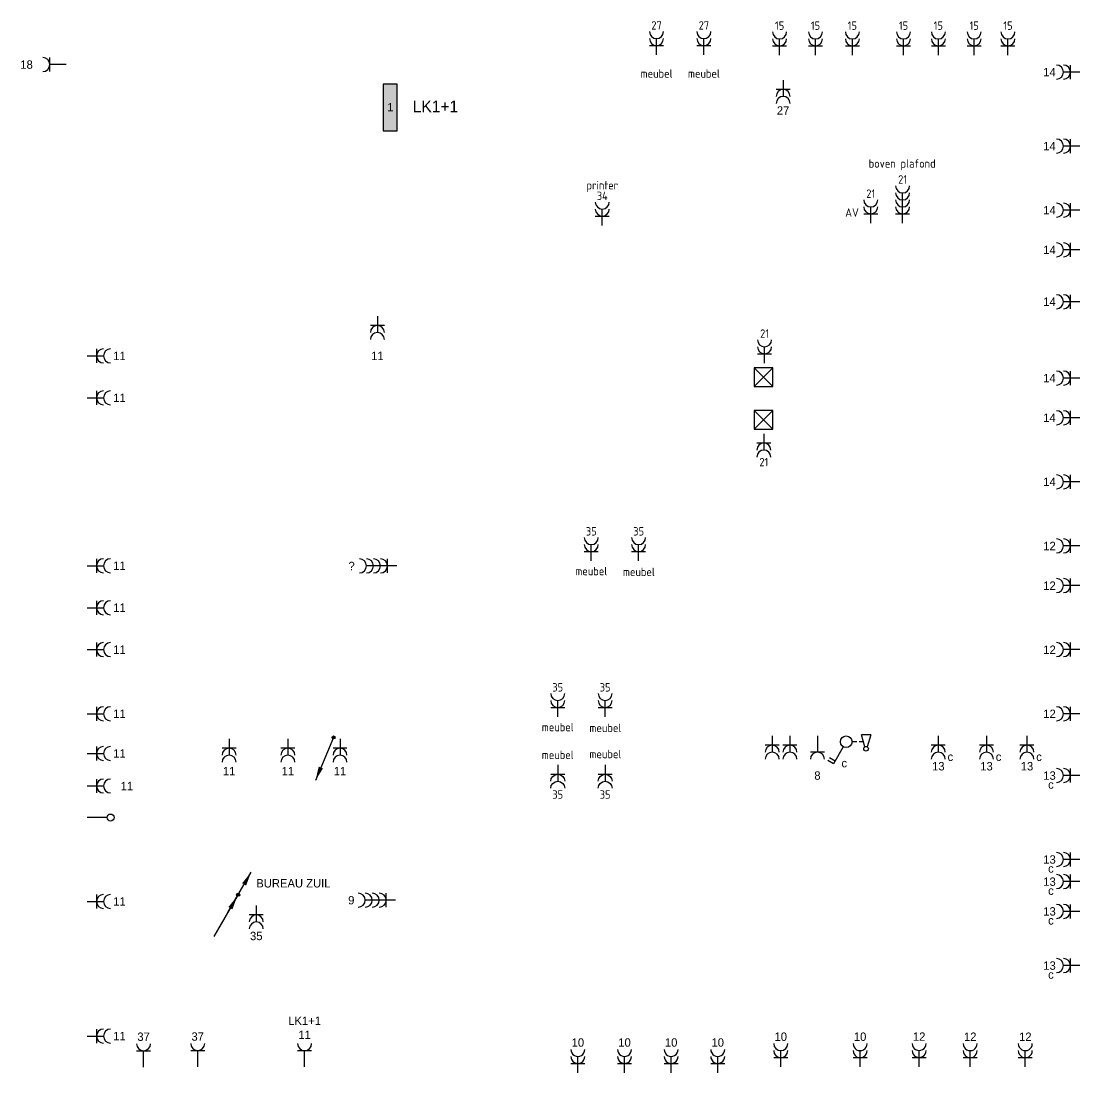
# Model space of a CAD drawing. Header units: millimetres. Extents: x -1608 to 112523, y -8311 to 74446.
# Drawn here: x 89811 to 112523, y 27644 to 50198 of the extents above; entities that cross this region are included whole.
import ezdxf
from ezdxf.enums import TextEntityAlignment as Align

# ---------------------------------------------------------------- set-up
doc = ezdxf.new("R2010")
doc.units = ezdxf.units.MM
doc.header["$LTSCALE"] = 100
for name, color, linetype in [('EL$1----', 3, 'Continuous'), ('EL6132--', 3, 'Continuous'), ('EL6211--', 3, 'Continuous'), ('EL6212--', 3, 'Continuous'), ('EL6222--', 3, 'Continuous'), ('EL6311--', 3, 'Continuous'), ('EM6131--', 1, 'Continuous')]:
    doc.layers.add(name, color=color, linetype=linetype)
doc.styles.add('buro-018', font='BUROFONT.shx', dxfattribs={"height": 180})
doc.styles.add('BURO-025', font='BUROFONT.shx', dxfattribs={"height": 250})
doc.styles.add('STABICAD-012', font='ISOCP.SHX', dxfattribs={"height": 1.2})
doc.styles.add('STABICAD-018', font='ISOCP.SHX', dxfattribs={"height": 1.8})

# ---------------------------------------------------------------- blocks, each defined once
blk = doc.blocks.new('111304A')
at = {"color": 0, "linetype": 'Continuous'}
for p, q in [((-1.5, 3), (1.5, 3)), ((0, 1), (0, 4.5))]:
    blk.add_line(p, q, dxfattribs=at)
for centre in [(0, 6), (0, 4.5)]:
    blk.add_arc(centre, 1.5, 180, 0, dxfattribs=at)
at = {"color": 0, "linetype": 'Continuous', "style": 'buro-018'}
for tag, p in [('PANEL', (0, 11.5)), ('CIRCUIT', (0, 8.5)), ('SUBCIRCUIT', (4.5, 8.5))]:
    blk.add_attdef(tag, text='', height=1.8, dxfattribs=at).set_placement(p, align=Align.MIDDLE)
at = {"color": 0, "linetype": 'Continuous', "style": 'buro-018', "flags": 1}
for tag, p in [('POWERCODE', (13, 8.5)), ('ARTICLECODE', (0, 0))]:
    blk.add_attdef(tag, text='', height=1.8, dxfattribs=at).set_placement(p, align=Align.MIDDLE)
blk = doc.blocks.new('111304')
at = {"color": 0, "linetype": 'Continuous'}
for p, q in [((-1.5, 4.5), (1.5, 4.5)), ((0, 1), (0, 4.5))]:
    blk.add_line(p, q, dxfattribs=at)
blk.add_arc((0, 6), 1.5, 180, 0, dxfattribs=at)
at = {"color": 0, "linetype": 'Continuous', "style": 'buro-018'}
for tag, p in [('PANEL', (0, 11.5)), ('CIRCUIT', (0, 8.5)), ('SUBCIRCUIT', (4.5, 8.5))]:
    blk.add_attdef(tag, text='', height=1.8, dxfattribs=at).set_placement(p, align=Align.MIDDLE)
at = {"color": 0, "linetype": 'Continuous', "style": 'buro-018', "flags": 1}
for tag, p in [('POWERCODE', (13, 8.5)), ('ARTICLECODE', (0, 0))]:
    blk.add_attdef(tag, text='', height=1.8, dxfattribs=at).set_placement(p, align=Align.MIDDLE)
blk = doc.blocks.new('1114A6')
at = {"color": 0, "linetype": 'Continuous'}
for p, q in [((-5.25, 0.75), (-4.51, 3.33)), ((-3.99, 3.33), (-3.25, 0.75)), ((-5.25, 0.75), (-3.25, 0.75)), ((-3.68, 2.25), (-2.75, 2.25)), ((-2.25, 2.25), (-1.25, 2.25))]:
    blk.add_line(p, q, dxfattribs=at)
blk.add_circle((-4.25, 3.75), 0.5, dxfattribs=at)
blk = doc.blocks.new('111404-SL1')
at = {"color": 0, "linetype": 'Continuous'}
for p, q in [((0.62, 3.33), (2.74, 7)), ((2.74, 7), (3.95, 6.3)), ((2.39, 6.39), (3.6, 5.69))]:
    blk.add_line(p, q, dxfattribs=at)
blk.add_circle((0, 2.25), 1.25, dxfattribs=at)
at = {"color": 0, "zscale": 100}
blk.add_blockref('1114A6', (0, 0), dxfattribs=at)
at = {"color": 0, "linetype": 'Continuous', "style": 'buro-018'}
blk.add_attdef('SWITCHCODE', text='', height=1.8, dxfattribs=at).set_placement((3.36, 9), align=Align.MIDDLE)
at = {"color": 0, "linetype": 'Continuous', "style": 'buro-018', "flags": 1}
blk.add_attdef('ARTICLECODE', text='', height=1.8, dxfattribs=at).set_placement((0, 0), align=Align.MIDDLE)
blk = doc.blocks.new('1116A4C')
at = {"color": 0, "linetype": 'Continuous'}
for p, q in [((-5, 4), (-5, 1)), ((5, 4), (-5, 4)), ((5, 1), (5, 4)), ((-5, 1), (5, 1))]:
    blk.add_line(p, q, dxfattribs=at)
blk.add_solid([(-5, 4), (-5, 1), (5, 4), (5, 1)], dxfattribs=at)
at = {"color": 0, "linetype": 'Continuous', "style": 'buro-018'}
for tag, p in [('PANEL', (0, 15)), ('CIRCUIT', (0, 9)), ('SUBCIRCUIT', (4.5, 9)), ('PANELNAME', (0, 6))]:
    blk.add_attdef(tag, text='', height=1.8, dxfattribs=at).set_placement(p, align=Align.MIDDLE)
at = {"color": 0, "linetype": 'Continuous', "style": 'buro-018', "flags": 1}
blk.add_attdef('ARTICLECODE', text='', height=1.8, dxfattribs=at).set_placement((0, 0), align=Align.MIDDLE)
at = {"layer": 'EL6311--', "color": 1, "style": 'STABICAD-012', "flags": 1}
blk.add_attdef('CASCADINGPANEL', text='', height=1.8, rotation=270, dxfattribs=at).set_placement((982.41, 492.48), align=Align.MIDDLE_CENTER)
blk = doc.blocks.new('111304C')
at = {"color": 0, "linetype": 'Continuous'}
for p, q in [((0, 1), (0, 7.5)), ((-1.5, 3), (1.5, 3))]:
    blk.add_line(p, q, dxfattribs=at)
for centre in [(0, 9), (0, 7.5), (0, 6), (0, 4.5)]:
    blk.add_arc(centre, 1.5, 180, 0, dxfattribs=at)
at = {"color": 0, "linetype": 'Continuous', "style": 'buro-018'}
for tag, p in [('PANEL', (0, 14.5)), ('CIRCUIT', (0, 11.5)), ('SUBCIRCUIT', (4.5, 11.5))]:
    blk.add_attdef(tag, text='', height=1.8, dxfattribs=at).set_placement(p, align=Align.MIDDLE)
at = {"color": 0, "linetype": 'Continuous', "style": 'buro-018', "flags": 1}
for tag, p in [('POWERCODE', (13, 11.5)), ('ARTICLECODE', (0, 0))]:
    blk.add_attdef(tag, text='', height=1.8, dxfattribs=at).set_placement(p, align=Align.MIDDLE)
blk = doc.blocks.new('E00128')
at = {"color": 0, "linetype": 'Continuous'}
blk.add_line((0, 5.25), (0, 1), dxfattribs=at)
blk.add_circle((0, 6), 0.75, dxfattribs=at)
at = {"color": 7, "style": 'buro-018'}
blk.add_attdef('TEXT1', text='', height=1.8, dxfattribs=at).set_placement((0, 9), align=Align.MIDDLE)
at = {"color": 0, "linetype": 'Continuous', "style": 'buro-018', "flags": 1}
blk.add_attdef('ARTICLECODE', text='', height=1.8, dxfattribs=at).set_placement((0, 0), align=Align.MIDDLE)
blk = doc.blocks.new('E00099')
at = {"color": 0, "linetype": 'Continuous'}
blk.add_line((5, 8.66), (0, 0), dxfattribs=at)
blk.add_lwpolyline([(0, 0, 0, 1, 0), (1.5, 2.6, 1, 1, 0)], format="xyseb", dxfattribs=at)
blk = doc.blocks.new('E00149')
at = {"color": 0, "linetype": 'Continuous'}
for p, q in [((2, 2), (-2, 2)), ((-2, 2), (-2, -2)), ((2, -2), (2, 2)), ((-2, -2), (2, -2))]:
    blk.add_line(p, q, dxfattribs=at)
at = {"color": 0, "linetype": 'Continuous', "style": 'buro-018'}
for tag, p in [('PANEL', (0, 7)), ('CIRCUIT', (0, 4)), ('SUBCIRCUIT', (4.5, 4)), ('TEXT1', (0, 0))]:
    blk.add_attdef(tag, text='', height=1.8, dxfattribs=at).set_placement(p, align=Align.MIDDLE)
at = {"color": 0, "linetype": 'Continuous', "style": 'buro-018', "flags": 1}
for tag, p in [('POWERCODE', (13, 4)), ('ARTICLECODE', (0, 0))]:
    blk.add_attdef(tag, text='', height=1.8, dxfattribs=at).set_placement(p, align=Align.MIDDLE)
blk = doc.blocks.new('Haspel')
at = {"layer": 'EL6222--'}
for p, q in [((43587, 65385), (43987, 65785)), ((43587, 65785), (43987, 65385))]:
    blk.add_line(p, q, dxfattribs=at)
at = {"layer": 'EL$1----', "linetype": 'Continuous', "xscale": 100, "yscale": 100, "zscale": 100}
blk.add_blockref('E00149', (43787, 65585), dxfattribs=at)

msp = doc.modelspace()

# ---------------------------------------------------------------- hatches: boundary and pattern name
at = {"layer": 'EL6311--'}
h = msp.add_hatch(color=1, dxfattribs=at)
h.dxf.hatch_style = 1
h.paths.add_polyline_path([(96481, 34836, 1), (96546, 34836, 1)])
h = msp.add_hatch(color=1, dxfattribs=at)
h.dxf.hatch_style = 1
h.paths.add_polyline_path([(94433, 31463, 1), (94498, 31463, 1)])

# ---------------------------------------------------------------- linework, layer by layer
msp.add_circle((96513, 34836), 32.5, dxfattribs=at)
at = {"layer": 'EL6311--', "color": 1}
msp.add_circle((94466, 31463), 32.5, dxfattribs=at)

# ---------------------------------------------------------------- block references
at = {"layer": 'EL6132--', "linetype": 'Continuous', "xscale": 100, "yscale": 100, "zscale": 100, "rotation": 270}
msp.add_blockref('E00128', (91129, 33119), dxfattribs=at)
at = {"layer": 'EL6211--'}
for p in [(61947, -23021), (61947, -23935)]:
    msp.add_blockref('Haspel', p, dxfattribs=at)
at = {"layer": 'EL6212--', "linetype": 'Continuous'}
ref = msp.add_blockref('1116A4C', (97976, 48348), dxfattribs=dict(at, xscale=99.99999999999736, yscale=99.99999999999736, zscale=99.99999999999736, rotation=90.00004168814962))
ref.add_attrib('PANELNAME', 'LK1+1', dxfattribs={"layer": '0', "color": 2, "linetype": 'ByBlock', "height": 250, "style": 'BURO-025'}).set_placement((98699, 48370), align=Align.MIDDLE)
ref.add_attrib('CIRCUIT', '1', dxfattribs={"layer": '0', "color": 1, "linetype": 'ByBlock', "height": 180, "style": 'buro-018'}).set_placement((97732, 48353), align=Align.MIDDLE)
at = {"layer": 'EL6222--', "linetype": 'Continuous'}
ref = msp.add_blockref('111304A', (103442, 49374), dxfattribs=dict(at, xscale=100, yscale=100, zscale=100))
ref.add_attrib('CIRCUIT', '27', dxfattribs={"layer": '0', "color": 1, "linetype": 'Continuous', "height": 180, "style": 'STABICAD-018'}).set_placement((103442, 50108), align=Align.MIDDLE)
ref.add_attrib('POWERCODE', 'meubel', dxfattribs={"layer": '0', "color": 1, "linetype": 'Continuous', "height": 180, "style": 'STABICAD-018'}).set_placement((103442, 49076), align=Align.MIDDLE)
ref = msp.add_blockref('111304A', (104458, 49374), dxfattribs=dict(at, xscale=100, yscale=100, zscale=100))
ref.add_attrib('CIRCUIT', '27', dxfattribs={"layer": '0', "color": 1, "linetype": 'Continuous', "height": 180, "style": 'STABICAD-018'}).set_placement((104458, 50108), align=Align.MIDDLE)
ref.add_attrib('POWERCODE', 'meubel', dxfattribs={"layer": '0', "color": 1, "linetype": 'Continuous', "height": 180, "style": 'STABICAD-018'}).set_placement((104458, 49076), align=Align.MIDDLE)
ref = msp.add_blockref('111304A', (106083, 49368), dxfattribs=dict(at, xscale=100, yscale=100, zscale=100))
ref.add_attrib('CIRCUIT', '15', dxfattribs={"layer": '0', "color": 1, "linetype": 'Continuous', "height": 180, "style": 'STABICAD-018'}).set_placement((106083, 50102), align=Align.MIDDLE)
ref = msp.add_blockref('111304A', (106852, 49368), dxfattribs=dict(at, xscale=100, yscale=100, zscale=100))
ref.add_attrib('CIRCUIT', '15', dxfattribs={"layer": '0', "color": 1, "linetype": 'Continuous', "height": 180, "style": 'STABICAD-018'}).set_placement((106852, 50102), align=Align.MIDDLE)
ref = msp.add_blockref('111304A', (107643, 49368), dxfattribs=dict(at, xscale=100, yscale=100, zscale=100))
ref.add_attrib('CIRCUIT', '15', dxfattribs={"layer": '0', "color": 1, "linetype": 'Continuous', "height": 180, "style": 'STABICAD-018'}).set_placement((107643, 50102), align=Align.MIDDLE)
ref = msp.add_blockref('111304A', (108741, 49368), dxfattribs=dict(at, xscale=100, yscale=100, zscale=100))
ref.add_attrib('CIRCUIT', '15', dxfattribs={"layer": '0', "color": 1, "linetype": 'Continuous', "height": 180, "style": 'STABICAD-018'}).set_placement((108741, 50102), align=Align.MIDDLE)
ref = msp.add_blockref('111304A', (109488, 49368), dxfattribs=dict(at, xscale=100, yscale=100, zscale=100))
ref.add_attrib('CIRCUIT', '15', dxfattribs={"layer": '0', "color": 1, "linetype": 'Continuous', "height": 180, "style": 'STABICAD-018'}).set_placement((109488, 50102), align=Align.MIDDLE)
ref = msp.add_blockref('111304A', (110257, 49368), dxfattribs=dict(at, xscale=100, yscale=100, zscale=100))
ref.add_attrib('CIRCUIT', '15', dxfattribs={"layer": '0', "color": 1, "linetype": 'Continuous', "height": 180, "style": 'STABICAD-018'}).set_placement((110257, 50102), align=Align.MIDDLE)
ref = msp.add_blockref('111304A', (110982, 49368), dxfattribs=dict(at, xscale=100, yscale=100, zscale=100))
ref.add_attrib('CIRCUIT', '15', dxfattribs={"layer": '0', "color": 1, "linetype": 'Continuous', "height": 180, "style": 'STABICAD-018'}).set_placement((110982, 50102), align=Align.MIDDLE)
ref = msp.add_blockref('111304', (90876, 49267), dxfattribs=dict(at, xscale=100, yscale=100, zscale=100, rotation=90.00000000000001))
ref.add_attrib('CIRCUIT', '18', dxfattribs={"layer": '0', "color": 1, "linetype": 'ByBlock', "height": 180, "style": 'buro-018'}).set_placement((89926, 49267), align=Align.MIDDLE)
ref = msp.add_blockref('111304A', (112623, 49106), dxfattribs=dict(at, xscale=99.99999999999737, yscale=99.99999999999737, zscale=99.99999999999737, rotation=90.00000000000001))
ref.add_attrib('CIRCUIT', '14', dxfattribs={"layer": '0', "color": 1, "linetype": 'ByBlock', "height": 180, "style": 'buro-018'}).set_placement((111873, 49106), align=Align.MIDDLE)
ref = msp.add_blockref('111304A', (106158, 49034), dxfattribs=dict(at, xscale=100, yscale=100, zscale=100, rotation=180.0000833730839))
ref.add_attrib('CIRCUIT', '27', dxfattribs={"layer": '0', "color": 1, "linetype": 'ByBlock', "height": 180, "style": 'buro-018'}).set_placement((106158, 48284), align=Align.MIDDLE)
ref = msp.add_blockref('111304A', (112623, 47519), dxfattribs=dict(at, xscale=99.99999999999736, yscale=99.99999999999736, zscale=99.99999999999736, rotation=89.99995831184779))
ref.add_attrib('CIRCUIT', '14', dxfattribs={"layer": '0', "color": 1, "linetype": 'ByBlock', "height": 180, "style": 'buro-018'}).set_placement((111873, 47519), align=Align.MIDDLE)
ref = msp.add_blockref('111304C', (108722, 45765), dxfattribs=dict(at, xscale=100, yscale=100, zscale=100))
ref.add_attrib('CIRCUIT', '21', dxfattribs={"layer": '0', "color": 1, "linetype": 'Continuous', "height": 180, "style": 'STABICAD-018'}).set_placement((108722, 46804), align=Align.MIDDLE)
ref.add_attrib('POWERCODE', 'boven plafond', dxfattribs={"layer": '0', "color": 1, "linetype": 'Continuous', "height": 180, "style": 'STABICAD-018'}).set_placement((108712, 47119), align=Align.MIDDLE)
ref = msp.add_blockref('111304A', (102278, 45719), dxfattribs=dict(at, xscale=100, yscale=100, zscale=100))
ref.add_attrib('CIRCUIT', '34', dxfattribs={"layer": '0', "color": 1, "linetype": 'Continuous', "height": 180, "style": 'STABICAD-018'}).set_placement((102278, 46453), align=Align.MIDDLE)
ref.add_attrib('POWERCODE', 'printer', dxfattribs={"layer": '0', "color": 1, "linetype": 'Continuous', "height": 180, "style": 'STABICAD-018'}).set_placement((102278, 46653), align=Align.MIDDLE)
ref = msp.add_blockref('111304A', (108038, 45765), dxfattribs=dict(at, xscale=100, yscale=100, zscale=100))
ref.add_attrib('CIRCUIT', '21', dxfattribs={"layer": '0', "color": 1, "linetype": 'Continuous', "height": 180, "style": 'STABICAD-018'}).set_placement((108038, 46499), align=Align.MIDDLE)
ref.add_attrib('POWERCODE', 'AV', dxfattribs={"layer": '0', "color": 1, "linetype": 'Continuous', "height": 180, "style": 'STABICAD-018'}).set_placement((107636, 46093), align=Align.MIDDLE)
ref = msp.add_blockref('111304A', (112623, 46144), dxfattribs=dict(at, xscale=99.99999999999736, yscale=99.99999999999736, zscale=99.99999999999736, rotation=90.00004168809147))
ref.add_attrib('CIRCUIT', '14', dxfattribs={"layer": '0', "color": 1, "linetype": 'ByBlock', "height": 180, "style": 'buro-018'}).set_placement((111873, 46144), align=Align.MIDDLE)
ref = msp.add_blockref('111304A', (112623, 45293), dxfattribs=dict(at, xscale=99.99999999999737, yscale=99.99999999999737, zscale=99.99999999999737, rotation=90.00000000000001))
ref.add_attrib('CIRCUIT', '14', dxfattribs={"layer": '0', "color": 1, "linetype": 'ByBlock', "height": 180, "style": 'buro-018'}).set_placement((111873, 45293), align=Align.MIDDLE)
ref = msp.add_blockref('111304A', (112623, 44182), dxfattribs=dict(at, xscale=99.99999999999737, yscale=99.99999999999737, zscale=99.99999999999737, rotation=90.00000000000001))
ref.add_attrib('CIRCUIT', '14', dxfattribs={"layer": '0', "color": 1, "linetype": 'ByBlock', "height": 180, "style": 'buro-018'}).set_placement((111873, 44182), align=Align.MIDDLE)
ref = msp.add_blockref('111304A', (97453, 43969), dxfattribs=dict(at, xscale=100, yscale=100, zscale=100, rotation=179.9999166225446))
ref.add_attrib('CIRCUIT', '11', dxfattribs={"layer": '0', "color": 1, "linetype": 'ByBlock', "height": 180, "style": 'buro-018'}).set_placement((97453, 43019), align=Align.MIDDLE)
ref = msp.add_blockref('111304A', (105760, 42764), dxfattribs=dict(at, xscale=100, yscale=100, zscale=100))
ref.add_attrib('CIRCUIT', '21', dxfattribs={"layer": '0', "color": 1, "linetype": 'Continuous', "height": 180, "style": 'STABICAD-018'}).set_placement((105760, 43498), align=Align.MIDDLE)
ref = msp.add_blockref('111304A', (91129, 43019), dxfattribs=dict(at, xscale=100, yscale=100, zscale=100, rotation=270))
ref.add_attrib('CIRCUIT', '11', dxfattribs={"layer": '0', "color": 1, "linetype": 'ByBlock', "height": 180, "style": 'buro-018'}).set_placement((91919, 43019), align=Align.MIDDLE)
ref = msp.add_blockref('111304A', (112623, 42544), dxfattribs=dict(at, xscale=99.99999999999736, yscale=99.99999999999736, zscale=99.99999999999736, rotation=90.00004168809147))
ref.add_attrib('CIRCUIT', '14', dxfattribs={"layer": '0', "color": 1, "linetype": 'ByBlock', "height": 180, "style": 'buro-018'}).set_placement((111873, 42544), align=Align.MIDDLE)
ref = msp.add_blockref('111304A', (91129, 42119), dxfattribs=dict(at, xscale=100, yscale=100, zscale=100, rotation=270))
ref.add_attrib('CIRCUIT', '11', dxfattribs={"layer": '0', "color": 1, "linetype": 'ByBlock', "height": 180, "style": 'buro-018'}).set_placement((91919, 42119), align=Align.MIDDLE)
ref = msp.add_blockref('111304A', (112623, 41693), dxfattribs=dict(at, xscale=99.99999999999736, yscale=99.99999999999736, zscale=99.99999999999736, rotation=89.99995831178713))
ref.add_attrib('CIRCUIT', '14', dxfattribs={"layer": '0', "color": 1, "linetype": 'ByBlock', "height": 180, "style": 'buro-018'}).set_placement((111873, 41693), align=Align.MIDDLE)
ref = msp.add_blockref('111304A', (105743, 41450), dxfattribs=dict(at, xscale=100, yscale=100, zscale=100, rotation=180))
ref.add_attrib('CIRCUIT', '21', dxfattribs={"layer": '0', "color": 1, "linetype": 'Continuous', "height": 180, "style": 'STABICAD-018'}).set_placement((105743, 40742), align=Align.MIDDLE)
ref = msp.add_blockref('111304A', (112623, 40319), dxfattribs=dict(at, xscale=99.99999999999737, yscale=99.99999999999737, zscale=99.99999999999737, rotation=90.00000000000001))
ref.add_attrib('CIRCUIT', '14', dxfattribs={"layer": '0', "color": 1, "linetype": 'ByBlock', "height": 180, "style": 'buro-018'}).set_placement((111873, 40319), align=Align.MIDDLE)
ref = msp.add_blockref('111304A', (102042, 38523), dxfattribs=dict(at, xscale=100, yscale=100, zscale=100))
ref.add_attrib('CIRCUIT', '35', dxfattribs={"layer": '0', "color": 1, "linetype": 'Continuous', "height": 180, "style": 'STABICAD-018'}).set_placement((102042, 39257), align=Align.MIDDLE)
ref.add_attrib('POWERCODE', 'meubel', dxfattribs={"layer": '0', "color": 1, "linetype": 'Continuous', "height": 180, "style": 'STABICAD-018'}).set_placement((102041, 38405), align=Align.MIDDLE)
ref = msp.add_blockref('111304A', (103058, 38523), dxfattribs=dict(at, xscale=100, yscale=100, zscale=100))
ref.add_attrib('CIRCUIT', '35', dxfattribs={"layer": '0', "color": 1, "linetype": 'Continuous', "height": 180, "style": 'STABICAD-018'}).set_placement((103058, 39257), align=Align.MIDDLE)
ref.add_attrib('POWERCODE', 'meubel', dxfattribs={"layer": '0', "color": 1, "linetype": 'Continuous', "height": 180, "style": 'STABICAD-018'}).set_placement((103063, 38389), align=Align.MIDDLE)
ref = msp.add_blockref('111304A', (112623, 38944), dxfattribs=dict(at, xscale=99.99999999999736, yscale=99.99999999999736, zscale=99.99999999999736, rotation=90.00004168809147))
ref.add_attrib('CIRCUIT', '12', dxfattribs={"layer": '0', "color": 1, "linetype": 'ByBlock', "height": 180, "style": 'buro-018'}).set_placement((111873, 38944), align=Align.MIDDLE)
ref = msp.add_blockref('111304A', (91129, 38519), dxfattribs=dict(at, xscale=100, yscale=100, zscale=100, rotation=270))
ref.add_attrib('CIRCUIT', '11', dxfattribs={"layer": '0', "color": 1, "linetype": 'ByBlock', "height": 180, "style": 'buro-018'}).set_placement((91919, 38519), align=Align.MIDDLE)
ref = msp.add_blockref('111304C', (97970, 38515), dxfattribs=dict(at, xscale=100, yscale=100, zscale=100, rotation=89.99995831184779))
ref.add_attrib('CIRCUIT', '?', dxfattribs={"layer": '0', "color": 1, "linetype": 'ByBlock', "height": 180, "style": 'buro-018'}).set_placement((96900, 38515), align=Align.MIDDLE)
ref = msp.add_blockref('111304A', (112623, 38093), dxfattribs=dict(at, xscale=99.99999999999737, yscale=99.99999999999737, zscale=99.99999999999737, rotation=90.00000000000001))
ref.add_attrib('CIRCUIT', '12', dxfattribs={"layer": '0', "color": 1, "linetype": 'ByBlock', "height": 180, "style": 'buro-018'}).set_placement((111873, 38093), align=Align.MIDDLE)
ref = msp.add_blockref('111304A', (91129, 37619), dxfattribs=dict(at, xscale=100, yscale=100, zscale=100, rotation=270.0000416880915))
ref.add_attrib('CIRCUIT', '11', dxfattribs={"layer": '0', "color": 1, "linetype": 'ByBlock', "height": 180, "style": 'buro-018'}).set_placement((91919, 37619), align=Align.MIDDLE)
ref = msp.add_blockref('111304A', (91129, 36719), dxfattribs=dict(at, xscale=100, yscale=100, zscale=100, rotation=270))
ref.add_attrib('CIRCUIT', '11', dxfattribs={"layer": '0', "color": 1, "linetype": 'ByBlock', "height": 180, "style": 'buro-018'}).set_placement((91919, 36719), align=Align.MIDDLE)
ref = msp.add_blockref('111304A', (112623, 36719), dxfattribs=dict(at, xscale=99.99999999999737, yscale=99.99999999999737, zscale=99.99999999999737, rotation=90.00000000000001))
ref.add_attrib('CIRCUIT', '12', dxfattribs={"layer": '0', "color": 1, "linetype": 'ByBlock', "height": 180, "style": 'buro-018'}).set_placement((111873, 36719), align=Align.MIDDLE)
ref = msp.add_blockref('111304A', (101322, 35178), dxfattribs=dict(at, xscale=100, yscale=100, zscale=100))
ref.add_attrib('CIRCUIT', '35', dxfattribs={"layer": '0', "color": 1, "linetype": 'Continuous', "height": 180, "style": 'STABICAD-018'}).set_placement((101322, 35911), align=Align.MIDDLE)
ref.add_attrib('POWERCODE', 'meubel', dxfattribs={"layer": '0', "color": 1, "linetype": 'Continuous', "height": 180, "style": 'STABICAD-018'}).set_placement((101322, 35059), align=Align.MIDDLE)
ref = msp.add_blockref('111304A', (102339, 35178), dxfattribs=dict(at, xscale=100, yscale=100, zscale=100))
ref.add_attrib('CIRCUIT', '35', dxfattribs={"layer": '0', "color": 1, "linetype": 'Continuous', "height": 180, "style": 'STABICAD-018'}).set_placement((102339, 35911), align=Align.MIDDLE)
ref.add_attrib('POWERCODE', 'meubel', dxfattribs={"layer": '0', "color": 1, "linetype": 'Continuous', "height": 180, "style": 'STABICAD-018'}).set_placement((102344, 35043), align=Align.MIDDLE)
ref = msp.add_blockref('111304A', (91129, 35344), dxfattribs=dict(at, xscale=100, yscale=100, zscale=100, rotation=270.0000416880915))
ref.add_attrib('CIRCUIT', '11', dxfattribs={"layer": '0', "color": 1, "linetype": 'ByBlock', "height": 180, "style": 'buro-018'}).set_placement((91919, 35344), align=Align.MIDDLE)
ref = msp.add_blockref('111304A', (112623, 35344), dxfattribs=dict(at, xscale=99.99999999999736, yscale=99.99999999999736, zscale=99.99999999999736, rotation=89.99995831190844))
ref.add_attrib('CIRCUIT', '12', dxfattribs={"layer": '0', "color": 1, "linetype": 'ByBlock', "height": 180, "style": 'buro-018'}).set_placement((111873, 35344), align=Align.MIDDLE)
ref = msp.add_blockref('111304A', (94271, 34904), dxfattribs=dict(at, xscale=100, yscale=100, zscale=100, rotation=180.0000833730839))
ref.add_attrib('CIRCUIT', '11', dxfattribs={"layer": '0', "color": 1, "linetype": 'Continuous', "height": 180, "style": 'buro-018'}).set_placement((94271, 34114), align=Align.MIDDLE)
ref = msp.add_blockref('111304A', (95533, 34904), dxfattribs=dict(at, xscale=100, yscale=100, zscale=100, rotation=180.0000833730839))
ref.add_attrib('CIRCUIT', '11', dxfattribs={"layer": '0', "color": 1, "linetype": 'Continuous', "height": 180, "style": 'buro-018'}).set_placement((95533, 34114), align=Align.MIDDLE)
ref = msp.add_blockref('111304A', (96651, 34904), dxfattribs=dict(at, xscale=100, yscale=100, zscale=100, rotation=180.0000833730839))
ref.add_attrib('CIRCUIT', '11', dxfattribs={"layer": '0', "color": 1, "linetype": 'Continuous', "height": 180, "style": 'buro-018'}).set_placement((96651, 34114), align=Align.MIDDLE)
at = {"layer": 'EL6222--', "linetype": 'Continuous', "xscale": 100, "yscale": 100, "zscale": 100}
for p, rotation in [((105925, 34969), 180.0000833774554), ((106305, 34969), 180)]:
    msp.add_blockref('111304A', p, dxfattribs=dict(at, rotation=rotation))
at = {"layer": 'EL6222--', "linetype": 'Continuous'}
ref = msp.add_blockref('111304', (106894, 34969), dxfattribs=dict(at, xscale=100, yscale=100, zscale=100, rotation=180.0000833730839))
ref.add_attrib('CIRCUIT', '8', dxfattribs={"layer": '0', "color": 1, "linetype": 'ByBlock', "height": 180, "style": 'buro-018'}).set_placement((106894, 34019), align=Align.MIDDLE)
ref = msp.add_blockref('111304A', (109487, 34969), dxfattribs=dict(at, xscale=99.99999999998947, yscale=99.99999999998947, zscale=99.99999999998947, rotation=180.0000833774554))
ref.add_attrib('CIRCUIT', '13', dxfattribs={"layer": '0', "color": 1, "linetype": 'ByBlock', "height": 180, "style": 'buro-018'}).set_placement((109487, 34219), align=Align.MIDDLE)
ref = msp.add_blockref('111304A', (110521, 34969), dxfattribs=dict(at, xscale=99.99999999998947, yscale=99.99999999998947, zscale=99.99999999998947, rotation=180.0000833774554))
ref.add_attrib('CIRCUIT', '13', dxfattribs={"layer": '0', "color": 1, "linetype": 'ByBlock', "height": 180, "style": 'buro-018'}).set_placement((110521, 34219), align=Align.MIDDLE)
ref = msp.add_blockref('111304A', (111389, 34969), dxfattribs=dict(at, xscale=99.99999999998695, yscale=99.99999999998695, zscale=99.99999999998695, rotation=180.0001667527251))
ref.add_attrib('CIRCUIT', '13', dxfattribs={"layer": '0', "color": 1, "linetype": 'ByBlock', "height": 180, "style": 'buro-018'}).set_placement((111389, 34219), align=Align.MIDDLE)
ref = msp.add_blockref('111304A', (91129, 34493), dxfattribs=dict(at, xscale=100, yscale=100, zscale=100, rotation=270))
ref.add_attrib('CIRCUIT', '11', dxfattribs={"layer": '0', "color": 1, "linetype": 'ByBlock', "height": 180, "style": 'buro-018'}).set_placement((91919, 34493), align=Align.MIDDLE)
ref = msp.add_blockref('111304A', (101322, 34346), dxfattribs=dict(at, xscale=-100, yscale=100, zscale=100, rotation=180))
ref.add_attrib('CIRCUIT', '35', dxfattribs={"layer": '0', "color": 1, "linetype": 'Continuous', "height": 180, "style": 'STABICAD-018'}).set_placement((101322, 33612), align=Align.MIDDLE)
ref.add_attrib('POWERCODE', 'meubel', dxfattribs={"layer": '0', "color": 1, "linetype": 'Continuous', "height": 180, "style": 'STABICAD-018'}).set_placement((101322, 34464), align=Align.MIDDLE)
ref = msp.add_blockref('111304A', (102339, 34346), dxfattribs=dict(at, xscale=-100, yscale=100, zscale=100, rotation=180))
ref.add_attrib('CIRCUIT', '35', dxfattribs={"layer": '0', "color": 1, "linetype": 'Continuous', "height": 180, "style": 'STABICAD-018'}).set_placement((102339, 33612), align=Align.MIDDLE)
ref.add_attrib('POWERCODE', 'meubel', dxfattribs={"layer": '0', "color": 1, "linetype": 'Continuous', "height": 180, "style": 'STABICAD-018'}).set_placement((102344, 34481), align=Align.MIDDLE)
ref = msp.add_blockref('111304A', (112623, 34019), dxfattribs=dict(at, xscale=99.99999999999736, yscale=99.99999999999736, zscale=99.99999999999736, rotation=90.00004168809961))
ref.add_attrib('CIRCUIT', '13', dxfattribs={"layer": '0', "color": 1, "linetype": 'ByBlock', "height": 180, "style": 'buro-018'}).set_placement((111873, 34019), align=Align.MIDDLE)
ref = msp.add_blockref('111304A', (91129, 33795), dxfattribs=dict(at, xscale=100, yscale=100, zscale=100, rotation=270.0000416881522))
ref.add_attrib('CIRCUIT', '11', dxfattribs={"layer": '0', "color": 1, "linetype": 'ByBlock', "height": 180, "style": 'buro-018'}).set_placement((92079, 33795), align=Align.MIDDLE)
ref = msp.add_blockref('111304A', (112623, 32219), dxfattribs=dict(at, xscale=99.99999999999736, yscale=99.99999999999736, zscale=99.99999999999736, rotation=90.00004168809961))
ref.add_attrib('CIRCUIT', '13', dxfattribs={"layer": '0', "color": 1, "linetype": 'ByBlock', "height": 180, "style": 'buro-018'}).set_placement((111873, 32219), align=Align.MIDDLE)
ref = msp.add_blockref('111304A', (112623, 31744), dxfattribs=dict(at, xscale=99.99999999999736, yscale=99.99999999999736, zscale=99.99999999999736, rotation=90.00004168809961))
ref.add_attrib('CIRCUIT', '13', dxfattribs={"layer": '0', "color": 1, "linetype": 'ByBlock', "height": 180, "style": 'buro-018'}).set_placement((111873, 31744), align=Align.MIDDLE)
ref = msp.add_blockref('111304A', (91129, 31319), dxfattribs=dict(at, xscale=100, yscale=100, zscale=100, rotation=270))
ref.add_attrib('CIRCUIT', '11', dxfattribs={"layer": '0', "color": 1, "linetype": 'ByBlock', "height": 180, "style": 'buro-018'}).set_placement((91919, 31319), align=Align.MIDDLE)
ref = msp.add_blockref('111304C', (97943, 31346), dxfattribs=dict(at, xscale=100, yscale=100, zscale=100, rotation=89.99995831184779))
ref.add_attrib('CIRCUIT', '9', dxfattribs={"layer": '0', "color": 1, "linetype": 'ByBlock', "height": 180, "style": 'buro-018'}).set_placement((96893, 31346), align=Align.MIDDLE)
ref = msp.add_blockref('111304A', (94855, 31329), dxfattribs=dict(at, xscale=100, yscale=100, zscale=100, rotation=180.0000833730839))
ref.add_attrib('CIRCUIT', '35', dxfattribs={"layer": '0', "color": 1, "linetype": 'Continuous', "height": 180, "style": 'buro-018'}).set_placement((94855, 30579), align=Align.MIDDLE)
ref = msp.add_blockref('111304A', (112623, 31106), dxfattribs=dict(at, xscale=100, yscale=100, zscale=100, rotation=90.00000000000001))
ref.add_attrib('CIRCUIT', '13', dxfattribs={"layer": '0', "color": 1, "linetype": 'ByBlock', "height": 180, "style": 'buro-018'}).set_placement((111873, 31106), align=Align.MIDDLE)
ref = msp.add_blockref('111304A', (112623, 29944), dxfattribs=dict(at, xscale=100, yscale=100, zscale=100, rotation=90.00000000000001))
ref.add_attrib('CIRCUIT', '13', dxfattribs={"layer": '0', "color": 1, "linetype": 'ByBlock', "height": 180, "style": 'buro-018'}).set_placement((111873, 29944), align=Align.MIDDLE)
ref = msp.add_blockref('111304', (95892, 27669), dxfattribs=dict(at, xscale=100, yscale=100, zscale=100))
ref.add_attrib('CIRCUIT', '11', dxfattribs={"layer": '0', "color": 1, "linetype": 'ByBlock', "height": 180, "style": 'buro-018'}).set_placement((95892, 28459), align=Align.MIDDLE)
ref.add_attrib('PANEL', 'LK1+1', dxfattribs={"layer": '0', "color": 1, "linetype": 'ByBlock', "height": 180, "style": 'buro-018'}).set_placement((95892, 28759), align=Align.MIDDLE)
ref = msp.add_blockref('111304A', (91129, 28432), dxfattribs=dict(at, xscale=100, yscale=100, zscale=100, rotation=270.0000416880915))
ref.add_attrib('CIRCUIT', '11', dxfattribs={"layer": '0', "color": 1, "linetype": 'ByBlock', "height": 180, "style": 'buro-018'}).set_placement((91919, 28432), align=Align.MIDDLE)
ref = msp.add_blockref('111304', (92437, 27668), dxfattribs=dict(at, xscale=100, yscale=100, zscale=100))
ref.add_attrib('CIRCUIT', '37', dxfattribs={"layer": '0', "color": 1, "linetype": 'Continuous', "height": 180, "style": 'buro-018'}).set_placement((92437, 28418), align=Align.MIDDLE)
ref = msp.add_blockref('111304', (93598, 27672), dxfattribs=dict(at, xscale=100, yscale=100, zscale=100))
ref.add_attrib('CIRCUIT', '37', dxfattribs={"layer": '0', "color": 1, "linetype": 'ByBlock', "height": 180, "style": 'buro-018'}).set_placement((93598, 28422), align=Align.MIDDLE)
ref = msp.add_blockref('111304A', (106107, 27669), dxfattribs=dict(at, xscale=99.99999999999991, yscale=99.99999999999991, zscale=99.99999999999991))
ref.add_attrib('CIRCUIT', '10', dxfattribs={"layer": '0', "color": 1, "linetype": 'ByBlock', "height": 180, "style": 'buro-018'}).set_placement((106107, 28419), align=Align.MIDDLE)
ref = msp.add_blockref('111304A', (107809, 27669), dxfattribs=dict(at, xscale=99.99999999999993, yscale=99.99999999999993, zscale=99.99999999999993, rotation=359.9999166269161))
ref.add_attrib('CIRCUIT', '10', dxfattribs={"layer": '0', "color": 1, "linetype": 'ByBlock', "height": 180, "style": 'buro-018'}).set_placement((107809, 28419), align=Align.MIDDLE)
ref = msp.add_blockref('111304A', (109076, 27672), dxfattribs=dict(at, xscale=100.0000000000004, yscale=100.0000000000004, zscale=100.0000000000004, rotation=359.9999166269161))
ref.add_attrib('CIRCUIT', '12', dxfattribs={"layer": '0', "color": 1, "linetype": 'ByBlock', "height": 180, "style": 'buro-018'}).set_placement((109076, 28422), align=Align.MIDDLE)
ref = msp.add_blockref('111304A', (110172, 27669), dxfattribs=dict(at, xscale=100.0000000000004, yscale=100.0000000000004, zscale=100.0000000000004, rotation=359.9999166269161))
ref.add_attrib('CIRCUIT', '12', dxfattribs={"layer": '0', "color": 1, "linetype": 'ByBlock', "height": 180, "style": 'buro-018'}).set_placement((110172, 28419), align=Align.MIDDLE)
ref = msp.add_blockref('111304A', (111354, 27669), dxfattribs=dict(at, xscale=100.0000000000004, yscale=100.0000000000004, zscale=100.0000000000004, rotation=359.9999166269161))
ref.add_attrib('CIRCUIT', '12', dxfattribs={"layer": '0', "color": 1, "linetype": 'ByBlock', "height": 180, "style": 'buro-018'}).set_placement((111354, 28419), align=Align.MIDDLE)
ref = msp.add_blockref('111304A', (101755, 27544), dxfattribs=dict(at, xscale=99.99999999999993, yscale=99.99999999999993, zscale=99.99999999999993, rotation=359.9999166269161))
ref.add_attrib('CIRCUIT', '10', dxfattribs={"layer": '0', "color": 1, "linetype": 'ByBlock', "height": 180, "style": 'buro-018'}).set_placement((101755, 28294), align=Align.MIDDLE)
ref = msp.add_blockref('111304A', (102755, 27544), dxfattribs=dict(at, xscale=99.99999999999993, yscale=99.99999999999993, zscale=99.99999999999993, rotation=359.9999166269161))
ref.add_attrib('CIRCUIT', '10', dxfattribs={"layer": '0', "color": 1, "linetype": 'ByBlock', "height": 180, "style": 'buro-018'}).set_placement((102755, 28294), align=Align.MIDDLE)
ref = msp.add_blockref('111304A', (103755, 27544), dxfattribs=dict(at, xscale=99.99999999999993, yscale=99.99999999999993, zscale=99.99999999999993, rotation=359.9999166269161))
ref.add_attrib('CIRCUIT', '10', dxfattribs={"layer": '0', "color": 1, "linetype": 'ByBlock', "height": 180, "style": 'buro-018'}).set_placement((103755, 28294), align=Align.MIDDLE)
ref = msp.add_blockref('111304A', (104755, 27544), dxfattribs=dict(at, xscale=99.99999999999999, yscale=99.99999999999999, zscale=99.99999999999999, rotation=359.9999166269161))
ref.add_attrib('CIRCUIT', '10', dxfattribs={"layer": '0', "color": 1, "linetype": 'ByBlock', "height": 180, "style": 'buro-018'}).set_placement((104755, 28294), align=Align.MIDDLE)
at = {"layer": 'EL6311--', "linetype": 'Continuous'}
ref = msp.add_blockref('111404-SL1', (107511, 34969), dxfattribs=dict(at, xscale=100, yscale=100, zscale=100, rotation=180.0000833730839))
ref.add_attrib('SWITCHCODE', 'c', dxfattribs={"layer": '0', "color": 1, "linetype": 'ByBlock', "height": 180, "style": 'buro-018'}).set_placement((107471, 34284), align=Align.MIDDLE)
at = {"layer": 'EM6131--', "xscale": 99.99999999999999, "yscale": 99.99999999999999, "zscale": 99.99999999999999}
for p, rotation in [((96124, 33915), 7.108643542337377), ((94744, 31945), 180), ((94449, 31434), 180)]:
    msp.add_blockref('E00099', p, dxfattribs=dict(at, rotation=rotation))

# ---------------------------------------------------------------- texts
at = {"layer": 'EL6222--', "color": 1, "style": 'buro-018'}
for p in [(109686, 34332), (110720, 34332), (111588, 34332), (111843, 33736), (111843, 31936), (111843, 31461), (111843, 30823), (111843, 29661)]:
    msp.add_text('c', height=180, dxfattribs=at).set_placement(p)
at = {"layer": 'EL6222--', "insert": (94855, 31799), "char_height": 180, "width": 2386.17, "attachment_point": 1, "style": 'buro-018'}
msp.add_mtext('{\\C1;BUREAU ZUIL}', dxfattribs=at)

doc.saveas('drawing.dxf')
